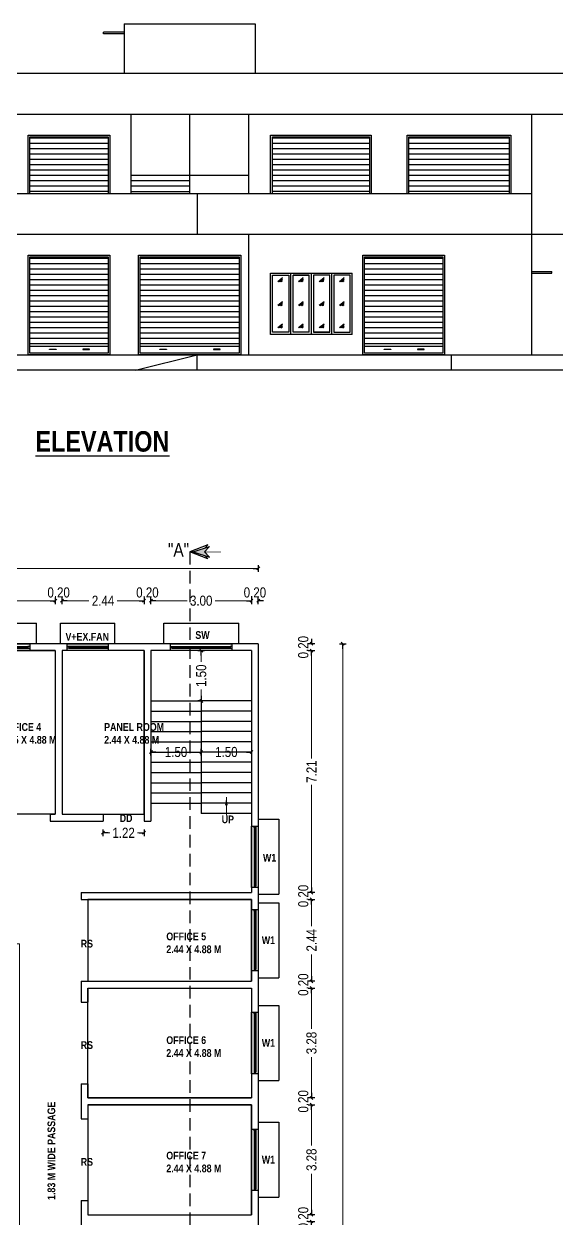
# Model space of a CAD drawing. Header units: metres. Extents: x 113306 to 118716, y -27251 to 0.
# Drawn here: x 118632.01 to 118647.88, y -26959.7 to -26924.11 of the extents above; entities that cross this region are included whole.
import ezdxf
from ezdxf.enums import TextEntityAlignment as Align

# ---------------------------------------------------------------- set-up
doc = ezdxf.new("R2010")
doc.units = ezdxf.units.M
doc.header["$MEASUREMENT"] = 0
doc.header["$PDMODE"] = 35
doc.linetypes.add('HIDDEN', pattern=[0.375, 0.25, -0.125])
doc.layers.add('BLK_1_FLR_0_BLT_UP_AREA', color=18, linetype='Continuous', lineweight=9)
for name, color, linetype in [('BLK_1_FLR_0_EXIT_WIDTH_DOOR', 2, 'Continuous'), ('BLK_1_FLR_0_REGULAR_ROOM_13', 117, 'Continuous'), ('BLK_1_FLR_0_REGULAR_ROOM_4', 117, 'Continuous'), ('BLK_1_FLR_0_REGULAR_ROOM_5', 117, 'Continuous'), ('BLK_1_FLR_0_REGULAR_ROOM_6', 117, 'Continuous'), ('BLK_1_FLR_0_REGULAR_ROOM_7', 117, 'Continuous'), ('Grid Line', 8, 'Continuous')]:
    doc.layers.add(name, color=color, linetype=linetype)
doc.styles.add('Arial', font='swissc.ttf')
doc.styles.get("Standard").update_dxf_attribs({"font": 'swisscb.ttf'})
doc.dimstyles.new('FLOOR DIM BUILDING DIM', dxfattribs={"dimtxt": 0.4, "dimasz": 0.025, "dimexe": 0.075, "dimexo": 0.3, "dimgap": 0.09, "dimtad": 0, "dimzin": 3, "dimdsep": 46, "dimtxsty": 'Arial', "dimblk": 'JM1', "dimcen": -0.09, "dimse1": 1, "dimse2": 1, "dimclrd": 5, "dimclre": 250, "dimclrt": 1, "dimazin": 0, "dimtfac": 0.65, "dimtix": 1, "dimtofl": 0, "dimtmove": 0, "dimatfit": 2, "dimfxl": 0, "dimfrac": 1, "dimtolj": 1, "dimlwd": 18, "dimlwe": -1, "dimarcsym": 0})

# ---------------------------------------------------------------- blocks, each defined once
blk = doc.blocks.new('JM1')
at = {"color": 2}
for p, q in [((0, 2), (0, -2)), ((-3, 0), (0, 0)), ((-0.88, -0.88), (0.88, 0.88))]:
    blk.add_line(p, q, dxfattribs=at)
blk = doc.blocks.new('TYUK')
at = {"color": 7, "ltscale": 1.5}
for p, q in [((118634.35, -26952.145), (118634.553, -26952.145)), ((118634.35, -26953.975), (118634.35, -26952.145)), ((118634.426, -26952.195), (118634.426, -26952.145)), ((118634.426, -26952.195), (118634.426, -26953.923)), ((118634.476, -26952.195), (118634.426, -26952.195)), ((118634.451, -26952.195), (118634.451, -26953.923)), ((118634.476, -26952.145), (118634.476, -26952.195)), ((118634.476, -26952.195), (118634.476, -26953.923)), ((118634.553, -26951.942), (118635.163, -26951.942)), ((118634.553, -26952.145), (118634.553, -26953.975)), ((118635.163, -26951.942), (118635.163, -26954.178)), ((118634.553, -26953.975), (118634.35, -26953.975)), ((118634.476, -26953.923), (118634.426, -26953.923)), ((118634.426, -26953.923), (118634.426, -26953.975)), ((118634.476, -26953.975), (118634.476, -26953.923)), ((118634.553, -26954.178), (118635.163, -26954.178))]:
    blk.add_line(p, q, dxfattribs=at)
blk = doc.blocks.new('*D48')
at = {"color": 5, "lineweight": 18, "ltscale": 1.5}
for p, q in [((118629.646, -26941.303), (118630.853, -26941.303)), ((118632.898, -26941.303), (118631.691, -26941.303))]:
    blk.add_line(p, q, dxfattribs=at)
at = {"layer": 'Defpoints', "color": 0, "ltscale": 1.5}
for p in [(118632.948, -26941.303), (118629.596, -26942.789), (118632.948, -26942.789)]:
    blk.add_point(p, dxfattribs=at)
at = {"color": 5, "lineweight": 18, "ltscale": 1.5, "xscale": 0.05, "yscale": 0.05, "zscale": 0.05, "rotation": 180}
blk.add_blockref('JM1', (118629.596, -26941.303), dxfattribs=at)
at = {"color": 5, "lineweight": 18, "ltscale": 1.5, "xscale": 0.05, "yscale": 0.05, "zscale": 0.05}
blk.add_blockref('JM1', (118632.948, -26941.303), dxfattribs=at)
at = {"color": 1, "ltscale": 1.5, "insert": (118631.272, -26941.303), "char_height": 0.3, "attachment_point": 5, "style": 'Arial'}
blk.add_mtext('\\A1;3.35', dxfattribs=at)
blk = doc.blocks.new('*D49')
at = {"color": 5, "lineweight": 18, "ltscale": 1.5}
for p, q in [((118632.898, -26941.303), (118632.848, -26941.303)), ((118633.202, -26941.303), (118633.252, -26941.303))]:
    blk.add_line(p, q, dxfattribs=at)
at = {"layer": 'Defpoints', "color": 0, "ltscale": 1.5}
for p in [(118633.152, -26941.303), (118632.948, -26942.789), (118633.152, -26942.789)]:
    blk.add_point(p, dxfattribs=at)
at = {"color": 5, "lineweight": 18, "ltscale": 1.5, "xscale": 0.05, "yscale": 0.05, "zscale": 0.05}
blk.add_blockref('JM1', (118632.948, -26941.303), dxfattribs=at)
at = {"color": 5, "lineweight": 18, "ltscale": 1.5, "xscale": 0.05, "yscale": 0.05, "zscale": 0.05, "rotation": 180}
blk.add_blockref('JM1', (118633.152, -26941.303), dxfattribs=at)
at = {"color": 1, "ltscale": 1.5, "insert": (118633.05, -26941.058), "char_height": 0.3, "attachment_point": 5, "style": 'Arial'}
blk.add_mtext('\\A1;0.20', dxfattribs=at)
blk = doc.blocks.new('*D50')
at = {"color": 5, "lineweight": 18, "ltscale": 1.5}
for p, q in [((118633.202, -26941.303), (118633.954, -26941.303)), ((118635.546, -26941.303), (118634.793, -26941.303))]:
    blk.add_line(p, q, dxfattribs=at)
at = {"layer": 'Defpoints', "color": 0, "ltscale": 1.5}
for p in [(118635.596, -26941.303), (118633.152, -26942.789), (118635.596, -26942.789)]:
    blk.add_point(p, dxfattribs=at)
at = {"color": 5, "lineweight": 18, "ltscale": 1.5, "xscale": 0.05, "yscale": 0.05, "zscale": 0.05, "rotation": 180}
blk.add_blockref('JM1', (118633.152, -26941.303), dxfattribs=at)
at = {"color": 5, "lineweight": 18, "ltscale": 1.5, "xscale": 0.05, "yscale": 0.05, "zscale": 0.05}
blk.add_blockref('JM1', (118635.596, -26941.303), dxfattribs=at)
at = {"color": 1, "ltscale": 1.5, "insert": (118634.374, -26941.303), "char_height": 0.3, "attachment_point": 5, "style": 'Arial'}
blk.add_mtext('\\A1;2.44', dxfattribs=at)
blk = doc.blocks.new('*D51')
at = {"color": 5, "lineweight": 18, "ltscale": 1.5}
for p, q in [((118635.546, -26941.303), (118635.496, -26941.303)), ((118635.849, -26941.303), (118635.899, -26941.303))]:
    blk.add_line(p, q, dxfattribs=at)
at = {"layer": 'Defpoints', "color": 0, "ltscale": 1.5}
for p in [(118635.799, -26941.303), (118635.596, -26942.789), (118635.799, -26942.789)]:
    blk.add_point(p, dxfattribs=at)
at = {"color": 5, "lineweight": 18, "ltscale": 1.5, "xscale": 0.05, "yscale": 0.05, "zscale": 0.05}
blk.add_blockref('JM1', (118635.596, -26941.303), dxfattribs=at)
at = {"color": 5, "lineweight": 18, "ltscale": 1.5, "xscale": 0.05, "yscale": 0.05, "zscale": 0.05, "rotation": 180}
blk.add_blockref('JM1', (118635.799, -26941.303), dxfattribs=at)
at = {"color": 1, "ltscale": 1.5, "insert": (118635.697, -26941.058), "char_height": 0.3, "attachment_point": 5, "style": 'Arial'}
blk.add_mtext('\\A1;0.20', dxfattribs=at)
blk = doc.blocks.new('*D52')
at = {"color": 5, "lineweight": 18, "ltscale": 1.5}
for p, q in [((118635.849, -26941.303), (118636.878, -26941.303)), ((118638.749, -26941.303), (118637.72, -26941.303))]:
    blk.add_line(p, q, dxfattribs=at)
at = {"layer": 'Defpoints', "color": 0, "ltscale": 1.5}
for p in [(118638.799, -26941.303), (118635.799, -26942.789), (118638.799, -26942.789)]:
    blk.add_point(p, dxfattribs=at)
at = {"color": 5, "lineweight": 18, "ltscale": 1.5, "xscale": 0.05, "yscale": 0.05, "zscale": 0.05, "rotation": 180}
blk.add_blockref('JM1', (118635.799, -26941.303), dxfattribs=at)
at = {"color": 5, "lineweight": 18, "ltscale": 1.5, "xscale": 0.05, "yscale": 0.05, "zscale": 0.05}
blk.add_blockref('JM1', (118638.799, -26941.303), dxfattribs=at)
at = {"color": 1, "ltscale": 1.5, "insert": (118637.299, -26941.303), "char_height": 0.3, "attachment_point": 5, "style": 'Arial'}
blk.add_mtext('\\A1;3.00', dxfattribs=at)
blk = doc.blocks.new('*D53')
at = {"color": 5, "lineweight": 18, "ltscale": 1.5}
for p, q in [((118638.749, -26941.303), (118638.699, -26941.303)), ((118639.052, -26941.303), (118639.102, -26941.303))]:
    blk.add_line(p, q, dxfattribs=at)
at = {"layer": 'Defpoints', "color": 0, "ltscale": 1.5}
for p in [(118639.002, -26941.303), (118639.002, -26942.586), (118638.799, -26942.789)]:
    blk.add_point(p, dxfattribs=at)
at = {"color": 5, "lineweight": 18, "ltscale": 1.5, "xscale": 0.05, "yscale": 0.05, "zscale": 0.05}
blk.add_blockref('JM1', (118638.799, -26941.303), dxfattribs=at)
at = {"color": 5, "lineweight": 18, "ltscale": 1.5, "xscale": 0.05, "yscale": 0.05, "zscale": 0.05, "rotation": 180}
blk.add_blockref('JM1', (118639.002, -26941.303), dxfattribs=at)
at = {"color": 1, "ltscale": 1.5, "insert": (118638.9, -26941.058), "char_height": 0.3, "attachment_point": 5, "style": 'Arial'}
blk.add_mtext('\\A1;0.20', dxfattribs=at)
blk = doc.blocks.new('*D54')
at = {"color": 5, "lineweight": 18, "ltscale": 1.5}
for p, q in [((118615.794, -26940.339), (118626.853, -26940.339)), ((118638.952, -26940.339), (118627.893, -26940.339))]:
    blk.add_line(p, q, dxfattribs=at)
at = {"layer": 'Defpoints', "color": 0, "ltscale": 1.5}
for p in [(118615.744, -26940.339), (118615.744, -26942.586), (118639.002, -26942.586)]:
    blk.add_point(p, dxfattribs=at)
at = {"color": 5, "lineweight": 18, "ltscale": 1.5, "xscale": 0.05, "yscale": 0.05, "zscale": 0.05, "rotation": 180}
blk.add_blockref('JM1', (118615.744, -26940.339), dxfattribs=at)
at = {"color": 5, "lineweight": 18, "ltscale": 1.5, "xscale": 0.05, "yscale": 0.05, "zscale": 0.05}
blk.add_blockref('JM1', (118639.002, -26940.339), dxfattribs=at)
at = {"color": 1, "ltscale": 1.5, "insert": (118627.373, -26940.339), "char_height": 0.3, "attachment_point": 5, "style": 'Arial'}
blk.add_mtext('\\A1;23.26', dxfattribs=at)
blk = doc.blocks.new('*D55')
at = {"color": 5, "lineweight": 18, "ltscale": 1.5}
for p, q in [((118640.587, -26942.536), (118640.587, -26942.486)), ((118640.587, -26942.839), (118640.587, -26942.889))]:
    blk.add_line(p, q, dxfattribs=at)
at = {"layer": 'Defpoints', "color": 0, "ltscale": 1.5}
for p in [(118639.002, -26942.586), (118638.799, -26942.789), (118640.587, -26942.789)]:
    blk.add_point(p, dxfattribs=at)
at = {"color": 5, "lineweight": 18, "ltscale": 1.5, "xscale": 0.05, "yscale": 0.05, "zscale": 0.05}
for p, rotation in [((118640.587, -26942.586), 270), ((118640.587, -26942.789), 90)]:
    blk.add_blockref('JM1', p, dxfattribs=dict(at, rotation=rotation))
at = {"color": 1, "ltscale": 1.5, "insert": (118640.343, -26942.687), "char_height": 0.3, "attachment_point": 5, "rotation": 90, "style": 'Arial'}
blk.add_mtext('\\A1;0.20', dxfattribs=at)
blk = doc.blocks.new('*D56')
at = {"color": 5, "lineweight": 18, "ltscale": 1.5}
for p, q in [((118640.587, -26942.839), (118640.587, -26946.003)), ((118640.587, -26949.952), (118640.587, -26946.788))]:
    blk.add_line(p, q, dxfattribs=at)
at = {"layer": 'Defpoints', "color": 0, "ltscale": 1.5}
for p in [(118638.799, -26942.789), (118638.799, -26950.002), (118640.587, -26950.002)]:
    blk.add_point(p, dxfattribs=at)
at = {"color": 5, "lineweight": 18, "ltscale": 1.5, "xscale": 0.05, "yscale": 0.05, "zscale": 0.05}
for p, rotation in [((118640.587, -26942.789), 90), ((118640.587, -26950.002), 270)]:
    blk.add_blockref('JM1', p, dxfattribs=dict(at, rotation=rotation))
at = {"color": 1, "ltscale": 1.5, "insert": (118640.587, -26946.395), "char_height": 0.3, "attachment_point": 5, "rotation": 90, "style": 'Arial'}
blk.add_mtext('\\A1;7.21', dxfattribs=at)
blk = doc.blocks.new('*D57')
at = {"color": 5, "lineweight": 18, "ltscale": 1.5}
for p, q in [((118640.587, -26949.952), (118640.587, -26949.902)), ((118640.587, -26950.255), (118640.587, -26950.305))]:
    blk.add_line(p, q, dxfattribs=at)
at = {"layer": 'Defpoints', "color": 0, "ltscale": 1.5}
for p in [(118638.799, -26950.002), (118638.799, -26950.205), (118640.587, -26950.205)]:
    blk.add_point(p, dxfattribs=at)
at = {"color": 5, "lineweight": 18, "ltscale": 1.5, "xscale": 0.05, "yscale": 0.05, "zscale": 0.05}
for p, rotation in [((118640.587, -26950.002), 270), ((118640.587, -26950.205), 90)]:
    blk.add_blockref('JM1', p, dxfattribs=dict(at, rotation=rotation))
at = {"color": 1, "ltscale": 1.5, "insert": (118640.343, -26950.103), "char_height": 0.3, "attachment_point": 5, "rotation": 90, "style": 'Arial'}
blk.add_mtext('\\A1;0.20', dxfattribs=at)
blk = doc.blocks.new('*D58')
at = {"color": 5, "lineweight": 18, "ltscale": 1.5}
for p, q in [((118640.587, -26950.255), (118640.587, -26951.005)), ((118640.587, -26952.593), (118640.587, -26951.844))]:
    blk.add_line(p, q, dxfattribs=at)
at = {"layer": 'Defpoints', "color": 0, "ltscale": 1.5}
for p in [(118638.799, -26950.205), (118638.799, -26952.643), (118640.587, -26952.643)]:
    blk.add_point(p, dxfattribs=at)
at = {"color": 5, "lineweight": 18, "ltscale": 1.5, "xscale": 0.05, "yscale": 0.05, "zscale": 0.05}
for p, rotation in [((118640.587, -26950.205), 90), ((118640.587, -26952.643), 270)]:
    blk.add_blockref('JM1', p, dxfattribs=dict(at, rotation=rotation))
at = {"color": 1, "ltscale": 1.5, "insert": (118640.587, -26951.424), "char_height": 0.3, "attachment_point": 5, "rotation": 90, "style": 'Arial'}
blk.add_mtext('\\A1;2.44', dxfattribs=at)
blk = doc.blocks.new('*D59')
at = {"color": 5, "lineweight": 18, "ltscale": 1.5}
for p, q in [((118640.587, -26952.593), (118640.587, -26952.543)), ((118640.587, -26952.897), (118640.587, -26952.947))]:
    blk.add_line(p, q, dxfattribs=at)
at = {"layer": 'Defpoints', "color": 0, "ltscale": 1.5}
for p in [(118638.799, -26952.643), (118638.799, -26952.847), (118640.587, -26952.847)]:
    blk.add_point(p, dxfattribs=at)
at = {"color": 5, "lineweight": 18, "ltscale": 1.5, "xscale": 0.05, "yscale": 0.05, "zscale": 0.05}
for p, rotation in [((118640.587, -26952.643), 270), ((118640.587, -26952.847), 90)]:
    blk.add_blockref('JM1', p, dxfattribs=dict(at, rotation=rotation))
at = {"color": 1, "ltscale": 1.5, "insert": (118640.343, -26952.745), "char_height": 0.3, "attachment_point": 5, "rotation": 90, "style": 'Arial'}
blk.add_mtext('\\A1;0.20', dxfattribs=at)
blk = doc.blocks.new('*D60')
at = {"color": 5, "lineweight": 18, "ltscale": 1.5}
for p, q in [((118640.587, -26952.897), (118640.587, -26954.064)), ((118640.587, -26956.073), (118640.587, -26954.906))]:
    blk.add_line(p, q, dxfattribs=at)
at = {"layer": 'Defpoints', "color": 0, "ltscale": 1.5}
for p in [(118638.799, -26952.847), (118638.799, -26956.123), (118640.587, -26956.123)]:
    blk.add_point(p, dxfattribs=at)
at = {"color": 5, "lineweight": 18, "ltscale": 1.5, "xscale": 0.05, "yscale": 0.05, "zscale": 0.05}
for p, rotation in [((118640.587, -26952.847), 90), ((118640.587, -26956.123), 270)]:
    blk.add_blockref('JM1', p, dxfattribs=dict(at, rotation=rotation))
at = {"color": 1, "ltscale": 1.5, "insert": (118640.587, -26954.485), "char_height": 0.3, "attachment_point": 5, "rotation": 90, "style": 'Arial'}
blk.add_mtext('\\A1;3.28', dxfattribs=at)
blk = doc.blocks.new('*D61')
at = {"color": 5, "lineweight": 18, "ltscale": 1.5}
for p, q in [((118640.587, -26956.073), (118640.587, -26956.023)), ((118640.587, -26956.376), (118640.587, -26956.426))]:
    blk.add_line(p, q, dxfattribs=at)
at = {"layer": 'Defpoints', "color": 0, "ltscale": 1.5}
for p in [(118638.799, -26956.123), (118638.799, -26956.326), (118640.587, -26956.326)]:
    blk.add_point(p, dxfattribs=at)
at = {"color": 5, "lineweight": 18, "ltscale": 1.5, "xscale": 0.05, "yscale": 0.05, "zscale": 0.05}
for p, rotation in [((118640.587, -26956.123), 270), ((118640.587, -26956.326), 90)]:
    blk.add_blockref('JM1', p, dxfattribs=dict(at, rotation=rotation))
at = {"color": 1, "ltscale": 1.5, "insert": (118640.343, -26956.225), "char_height": 0.3, "attachment_point": 5, "rotation": 90, "style": 'Arial'}
blk.add_mtext('\\A1;0.20', dxfattribs=at)
blk = doc.blocks.new('*D62')
at = {"color": 5, "lineweight": 18, "ltscale": 1.5}
for p, q in [((118640.587, -26956.376), (118640.587, -26957.544)), ((118640.587, -26959.553), (118640.587, -26958.385))]:
    blk.add_line(p, q, dxfattribs=at)
at = {"layer": 'Defpoints', "color": 0, "ltscale": 1.5}
for p in [(118638.799, -26956.326), (118638.799, -26959.603), (118640.587, -26959.603)]:
    blk.add_point(p, dxfattribs=at)
at = {"color": 5, "lineweight": 18, "ltscale": 1.5, "xscale": 0.05, "yscale": 0.05, "zscale": 0.05}
for p, rotation in [((118640.587, -26956.326), 90), ((118640.587, -26959.603), 270)]:
    blk.add_blockref('JM1', p, dxfattribs=dict(at, rotation=rotation))
at = {"color": 1, "ltscale": 1.5, "insert": (118640.587, -26957.965), "char_height": 0.3, "attachment_point": 5, "rotation": 90, "style": 'Arial'}
blk.add_mtext('\\A1;3.28', dxfattribs=at)
blk = doc.blocks.new('*D63')
at = {"color": 5, "lineweight": 18, "ltscale": 1.5}
for p, q in [((118640.587, -26959.553), (118640.587, -26959.503)), ((118640.587, -26959.856), (118640.587, -26959.906))]:
    blk.add_line(p, q, dxfattribs=at)
at = {"layer": 'Defpoints', "color": 0, "ltscale": 1.5}
for p in [(118638.799, -26959.603), (118638.799, -26959.806), (118640.587, -26959.806)]:
    blk.add_point(p, dxfattribs=at)
at = {"color": 5, "lineweight": 18, "ltscale": 1.5, "xscale": 0.05, "yscale": 0.05, "zscale": 0.05}
for p, rotation in [((118640.587, -26959.603), 270), ((118640.587, -26959.806), 90)]:
    blk.add_blockref('JM1', p, dxfattribs=dict(at, rotation=rotation))
at = {"color": 1, "ltscale": 1.5, "insert": (118640.343, -26959.705), "char_height": 0.3, "attachment_point": 5, "rotation": 90, "style": 'Arial'}
blk.add_mtext('\\A1;0.20', dxfattribs=at)
blk = doc.blocks.new('*D76')
at = {"color": 5, "lineweight": 18, "ltscale": 1.5}
for p, q in [((118641.52, -26942.636), (118641.52, -26965.281)), ((118641.52, -26988.969), (118641.52, -26966.324))]:
    blk.add_line(p, q, dxfattribs=at)
at = {"layer": 'Defpoints', "color": 0, "ltscale": 1.5}
for p in [(118639.002, -26942.586), (118639.002, -26989.019), (118641.52, -26989.019)]:
    blk.add_point(p, dxfattribs=at)
at = {"color": 5, "lineweight": 18, "ltscale": 1.5, "xscale": 0.05, "yscale": 0.05, "zscale": 0.05}
for p, rotation in [((118641.52, -26942.586), 90), ((118641.52, -26989.019), 270)]:
    blk.add_blockref('JM1', p, dxfattribs=dict(at, rotation=rotation))
at = {"color": 1, "ltscale": 1.5, "insert": (118641.52, -26965.802), "char_height": 0.3, "attachment_point": 5, "rotation": 90, "style": 'Arial'}
blk.add_mtext('\\A1;46.43', dxfattribs=at)
blk = doc.blocks.new('*D84')
at = {"color": 5, "lineweight": 18, "ltscale": 1.5}
for p, q in [((118615.794, -26991.411), (118626.853, -26991.411)), ((118638.952, -26991.411), (118627.893, -26991.411))]:
    blk.add_line(p, q, dxfattribs=at)
at = {"layer": 'Defpoints', "color": 0, "ltscale": 1.5}
for p in [(118615.744, -26942.586), (118639.002, -26989.019), (118639.002, -26991.411)]:
    blk.add_point(p, dxfattribs=at)
at = {"color": 5, "lineweight": 18, "ltscale": 1.5, "xscale": 0.05, "yscale": 0.05, "zscale": 0.05, "rotation": 180}
blk.add_blockref('JM1', (118615.744, -26991.411), dxfattribs=at)
at = {"color": 5, "lineweight": 18, "ltscale": 1.5, "xscale": 0.05, "yscale": 0.05, "zscale": 0.05}
blk.add_blockref('JM1', (118639.002, -26991.411), dxfattribs=at)
at = {"color": 1, "ltscale": 1.5, "insert": (118627.373, -26991.411), "char_height": 0.3, "attachment_point": 5, "style": 'Arial'}
blk.add_mtext('\\A1;23.26', dxfattribs=at)
blk = doc.blocks.new('RTHJTYJ')
at = {"color": 7, "ltscale": 1.5}
for p, q in [((118702.003, -26946.711), (118702.003, -26946.101)), ((118702.003, -26946.101), (118703.629, -26946.101)), ((118703.629, -26946.711), (118703.629, -26946.101)), ((118702.206, -26946.914), (118702.206, -26946.711)), ((118702.206, -26946.711), (118703.426, -26946.711)), ((118702.206, -26946.787), (118702.256, -26946.787)), ((118702.256, -26946.838), (118702.206, -26946.838)), ((118702.256, -26946.787), (118703.426, -26946.787)), ((118702.256, -26946.787), (118702.256, -26946.838)), ((118702.256, -26946.813), (118703.426, -26946.813)), ((118702.256, -26946.838), (118703.426, -26946.838)), ((118703.426, -26946.711), (118703.426, -26946.914)), ((118703.426, -26946.787), (118703.426, -26946.787)), ((118703.426, -26946.787), (118703.426, -26946.838)), ((118703.426, -26946.838), (118703.426, -26946.838)), ((118703.426, -26946.914), (118702.206, -26946.914))]:
    blk.add_line(p, q, dxfattribs=at)
blk = doc.blocks.new('SECTION CUT POINTER')
h = blk.add_hatch(color=256)
h.dxf.hatch_style = 1
h.paths.add_polyline_path([(0, 0.55), (-0.261, -0.24), (0, 0), (0.261, -0.24)])
at = {"linetype": 'Continuous', "ltscale": 250}
for p, q in [((-0.334, -0.167), (0, 0.7)), ((0.334, -0.167), (0, 0.7)), ((0, 0.55), (-0.261, -0.24)), ((0, 0), (-0.261, -0.24)), ((0, 0.55), (0.261, -0.24)), ((0, 0), (0.261, -0.24)), ((-0.193, -0.037), (-0.334, -0.167)), ((-0.146, -0.134), (-0.13, -0.119)), ((0.193, -0.037), (0.334, -0.167))]:
    blk.add_line(p, q, dxfattribs=at)
blk.add_line((0, 0.55), (0, 0.7))
at = {"const_width": 0.03}
blk.add_lwpolyline([(0, 0), (0, -0.8)], dxfattribs=at)
blk = doc.blocks.new('TYKJTULK')
at = {"color": 3, "linetype": 'ByBlock'}
for p, q in [((118546.718, -26936.122), (118546.861, -26936.01)), ((118546.861, -26936.01), (118546.742, -26936.125)), ((118546.742, -26936.125), (118546.853, -26936.042)), ((118546.853, -26936.042), (118546.774, -26936.122)), ((118546.774, -26936.122), (118546.847, -26936.07)), ((118546.847, -26936.07), (118546.803, -26936.124)), ((118546.803, -26936.124), (118546.846, -26936.094)), ((118546.846, -26936.094), (118546.821, -26936.125)), ((118546.821, -26936.125), (118546.848, -26936.109)), ((118546.848, -26936.109), (118546.833, -26936.126)), ((118546.833, -26936.126), (118546.84, -26936.117)), ((118547.338, -26936.122), (118547.481, -26936.01)), ((118547.481, -26936.01), (118547.362, -26936.125)), ((118547.362, -26936.125), (118547.473, -26936.042)), ((118547.473, -26936.042), (118547.394, -26936.122)), ((118547.394, -26936.122), (118547.467, -26936.07)), ((118547.467, -26936.07), (118547.423, -26936.124)), ((118547.423, -26936.124), (118547.466, -26936.094)), ((118547.466, -26936.094), (118547.441, -26936.125)), ((118547.441, -26936.125), (118547.468, -26936.109)), ((118547.468, -26936.109), (118547.453, -26936.126)), ((118547.453, -26936.126), (118547.46, -26936.117)), ((118547.957, -26936.122), (118548.1, -26936.01)), ((118548.1, -26936.01), (118547.98, -26936.125)), ((118547.98, -26936.125), (118548.091, -26936.042)), ((118548.091, -26936.042), (118548.013, -26936.122)), ((118548.013, -26936.122), (118548.086, -26936.07)), ((118548.086, -26936.07), (118548.041, -26936.124)), ((118548.041, -26936.124), (118548.084, -26936.094)), ((118548.084, -26936.094), (118548.06, -26936.125)), ((118548.06, -26936.125), (118548.086, -26936.109)), ((118548.086, -26936.109), (118548.072, -26936.126)), ((118548.072, -26936.126), (118548.079, -26936.117)), ((118548.558, -26936.122), (118548.701, -26936.01)), ((118548.701, -26936.01), (118548.581, -26936.125)), ((118548.581, -26936.125), (118548.692, -26936.042)), ((118548.692, -26936.042), (118548.614, -26936.122)), ((118548.614, -26936.122), (118548.687, -26936.07)), ((118548.687, -26936.07), (118548.642, -26936.124)), ((118548.642, -26936.124), (118548.685, -26936.094)), ((118548.685, -26936.094), (118548.661, -26936.125)), ((118548.661, -26936.125), (118548.687, -26936.109)), ((118548.687, -26936.109), (118548.673, -26936.126)), ((118548.673, -26936.126), (118548.68, -26936.117)), ((118546.718, -26936.835), (118546.861, -26936.723)), ((118546.861, -26936.723), (118546.742, -26936.838)), ((118546.742, -26936.838), (118546.853, -26936.755)), ((118546.853, -26936.755), (118546.774, -26936.835)), ((118546.774, -26936.835), (118546.847, -26936.783)), ((118546.847, -26936.783), (118546.803, -26936.837)), ((118546.803, -26936.837), (118546.846, -26936.807)), ((118546.846, -26936.807), (118546.821, -26936.838)), ((118546.821, -26936.838), (118546.848, -26936.822)), ((118546.848, -26936.822), (118546.833, -26936.839)), ((118546.833, -26936.839), (118546.84, -26936.83)), ((118547.338, -26936.835), (118547.481, -26936.723)), ((118547.481, -26936.723), (118547.362, -26936.838)), ((118547.362, -26936.838), (118547.473, -26936.755)), ((118547.473, -26936.755), (118547.394, -26936.835)), ((118547.394, -26936.835), (118547.467, -26936.783)), ((118547.467, -26936.783), (118547.423, -26936.837)), ((118547.423, -26936.837), (118547.466, -26936.807)), ((118547.466, -26936.807), (118547.441, -26936.838)), ((118547.441, -26936.838), (118547.468, -26936.822)), ((118547.468, -26936.822), (118547.453, -26936.839)), ((118547.453, -26936.839), (118547.46, -26936.83)), ((118547.957, -26936.835), (118548.1, -26936.723)), ((118548.1, -26936.723), (118547.98, -26936.838)), ((118547.98, -26936.838), (118548.091, -26936.755)), ((118548.091, -26936.755), (118548.013, -26936.835)), ((118548.013, -26936.835), (118548.086, -26936.783)), ((118548.086, -26936.783), (118548.041, -26936.837)), ((118548.041, -26936.837), (118548.084, -26936.807)), ((118548.084, -26936.807), (118548.06, -26936.838)), ((118548.06, -26936.838), (118548.086, -26936.822)), ((118548.086, -26936.822), (118548.072, -26936.839)), ((118548.072, -26936.839), (118548.079, -26936.83)), ((118548.558, -26936.835), (118548.701, -26936.723)), ((118548.701, -26936.723), (118548.581, -26936.838)), ((118548.581, -26936.838), (118548.692, -26936.755)), ((118548.692, -26936.755), (118548.614, -26936.835)), ((118548.614, -26936.835), (118548.687, -26936.783)), ((118548.687, -26936.783), (118548.642, -26936.837)), ((118548.642, -26936.837), (118548.685, -26936.807)), ((118548.685, -26936.807), (118548.661, -26936.838)), ((118548.661, -26936.838), (118548.687, -26936.822)), ((118548.687, -26936.822), (118548.673, -26936.839)), ((118548.673, -26936.839), (118548.68, -26936.83)), ((118546.718, -26937.498), (118546.861, -26937.386)), ((118546.861, -26937.386), (118546.742, -26937.5)), ((118546.742, -26937.5), (118546.853, -26937.417)), ((118546.853, -26937.417), (118546.774, -26937.498)), ((118546.774, -26937.498), (118546.847, -26937.445)), ((118546.847, -26937.445), (118546.803, -26937.499)), ((118546.803, -26937.499), (118546.846, -26937.469)), ((118546.846, -26937.469), (118546.821, -26937.501)), ((118546.821, -26937.501), (118546.848, -26937.484)), ((118546.848, -26937.484), (118546.833, -26937.501)), ((118546.833, -26937.501), (118546.84, -26937.493)), ((118547.338, -26937.498), (118547.481, -26937.386)), ((118547.481, -26937.386), (118547.362, -26937.5)), ((118547.362, -26937.5), (118547.473, -26937.417)), ((118547.473, -26937.417), (118547.394, -26937.498)), ((118547.394, -26937.498), (118547.467, -26937.445)), ((118547.467, -26937.445), (118547.423, -26937.499)), ((118547.423, -26937.499), (118547.466, -26937.469)), ((118547.466, -26937.469), (118547.441, -26937.501)), ((118547.441, -26937.501), (118547.468, -26937.484)), ((118547.468, -26937.484), (118547.453, -26937.501)), ((118547.453, -26937.501), (118547.46, -26937.493)), ((118547.957, -26937.498), (118548.1, -26937.386)), ((118548.1, -26937.386), (118547.98, -26937.5)), ((118547.98, -26937.5), (118548.091, -26937.417)), ((118548.091, -26937.417), (118548.013, -26937.498)), ((118548.013, -26937.498), (118548.086, -26937.445)), ((118548.086, -26937.445), (118548.041, -26937.499)), ((118548.041, -26937.499), (118548.084, -26937.469)), ((118548.084, -26937.469), (118548.06, -26937.501)), ((118548.06, -26937.501), (118548.086, -26937.484)), ((118548.086, -26937.484), (118548.072, -26937.501)), ((118548.072, -26937.501), (118548.079, -26937.493)), ((118548.558, -26937.498), (118548.701, -26937.386)), ((118548.701, -26937.386), (118548.581, -26937.5)), ((118548.581, -26937.5), (118548.692, -26937.417)), ((118548.692, -26937.417), (118548.614, -26937.498)), ((118548.614, -26937.498), (118548.687, -26937.445)), ((118548.687, -26937.445), (118548.642, -26937.499)), ((118548.642, -26937.499), (118548.685, -26937.469)), ((118548.685, -26937.469), (118548.661, -26937.501)), ((118548.661, -26937.501), (118548.687, -26937.484)), ((118548.687, -26937.484), (118548.673, -26937.501)), ((118548.673, -26937.501), (118548.68, -26937.493))]:
    blk.add_line(p, q, dxfattribs=at)
at = {"color": 1}
for p, q in [((118547.111, -26937.702), (118547.111, -26935.872)), ((118547.721, -26937.702), (118547.721, -26935.872)), ((118548.268, -26937.639), (118548.268, -26935.936)), ((118548.331, -26937.702), (118548.331, -26935.872)), ((118548.939, -26937.702), (118548.939, -26935.872)), ((118548.939, -26937.702), (118546.501, -26937.702)), ((118547.658, -26937.639), (118547.175, -26937.639)), ((118548.268, -26937.639), (118547.785, -26937.639))]:
    blk.add_line(p, q, dxfattribs=at)
for points in [[(118546.501, -26937.702), (118546.501, -26935.872), (118548.939, -26935.872)], [(118546.565, -26937.639), (118546.565, -26935.936), (118547.048, -26935.936), (118547.048, -26937.639), (118546.565, -26937.639)], [(118547.175, -26937.639), (118547.175, -26935.936), (118547.658, -26935.936)], [(118547.658, -26937.639), (118547.658, -26935.936), (118547.175, -26935.936)], [(118548.268, -26937.639), (118548.268, -26935.936), (118547.785, -26935.936), (118547.785, -26937.639), (118548.268, -26937.639)], [(118548.876, -26937.639), (118548.876, -26935.936), (118548.395, -26935.936), (118548.395, -26937.639), (118548.876, -26937.639)]]:
    blk.add_lwpolyline(points, dxfattribs=at)
blk = doc.blocks.new('*D224')
at = {"color": 5, "lineweight": 18, "ltscale": 1.5}
for p, q in [((118635.849, -26945.813), (118636.135, -26945.813)), ((118637.249, -26945.813), (118636.963, -26945.813))]:
    blk.add_line(p, q, dxfattribs=at)
at = {"layer": 'Defpoints', "color": 0, "ltscale": 1.5}
for p in [(118635.799, -26945.813), (118637.299, -26945.813), (118637.299, -26945.813)]:
    blk.add_point(p, dxfattribs=at)
at = {"color": 5, "lineweight": 18, "ltscale": 1.5, "xscale": 0.05, "yscale": 0.05, "zscale": 0.05, "rotation": 180}
blk.add_blockref('JM1', (118635.799, -26945.813), dxfattribs=at)
at = {"color": 5, "lineweight": 18, "ltscale": 1.5, "xscale": 0.05, "yscale": 0.05, "zscale": 0.05}
blk.add_blockref('JM1', (118637.299, -26945.813), dxfattribs=at)
at = {"color": 1, "ltscale": 1.5, "insert": (118636.549, -26945.813), "char_height": 0.3, "attachment_point": 5, "style": 'Arial'}
blk.add_mtext('\\A1;1.50', dxfattribs=at)
blk = doc.blocks.new('*D225')
at = {"color": 5, "lineweight": 18, "ltscale": 1.5}
for p, q in [((118637.349, -26945.813), (118637.635, -26945.813)), ((118638.749, -26945.813), (118638.463, -26945.813))]:
    blk.add_line(p, q, dxfattribs=at)
at = {"layer": 'Defpoints', "color": 0, "ltscale": 1.5}
for p in [(118637.299, -26945.813), (118638.799, -26945.813), (118638.799, -26945.813)]:
    blk.add_point(p, dxfattribs=at)
at = {"color": 5, "lineweight": 18, "ltscale": 1.5, "xscale": 0.05, "yscale": 0.05, "zscale": 0.05, "rotation": 180}
blk.add_blockref('JM1', (118637.299, -26945.813), dxfattribs=at)
at = {"color": 5, "lineweight": 18, "ltscale": 1.5, "xscale": 0.05, "yscale": 0.05, "zscale": 0.05}
blk.add_blockref('JM1', (118638.799, -26945.813), dxfattribs=at)
at = {"color": 1, "ltscale": 1.5, "insert": (118638.049, -26945.813), "char_height": 0.3, "attachment_point": 5, "style": 'Arial'}
blk.add_mtext('\\A1;1.50', dxfattribs=at)
blk = doc.blocks.new('*D226')
at = {"color": 5, "lineweight": 18, "ltscale": 1.5}
for p, q in [((118637.3, -26942.839), (118637.3, -26943.125)), ((118637.3, -26944.239), (118637.3, -26943.953))]:
    blk.add_line(p, q, dxfattribs=at)
at = {"layer": 'Defpoints', "color": 0, "ltscale": 1.5}
for p in [(118637.299, -26942.789), (118637.3, -26942.789), (118637.299, -26944.289)]:
    blk.add_point(p, dxfattribs=at)
at = {"color": 5, "lineweight": 18, "ltscale": 1.5, "xscale": 0.05, "yscale": 0.05, "zscale": 0.05}
for p, rotation in [((118637.3, -26942.789), 90), ((118637.3, -26944.289), 270)]:
    blk.add_blockref('JM1', p, dxfattribs=dict(at, rotation=rotation))
at = {"color": 1, "ltscale": 1.5, "insert": (118637.3, -26943.539), "char_height": 0.3, "attachment_point": 5, "rotation": 90, "style": 'Arial'}
blk.add_mtext('\\A1;1.50', dxfattribs=at)
blk = doc.blocks.new('*D240')
at = {"layer": 'BLK_1_FLR_0_EXIT_WIDTH_DOOR', "color": 5, "lineweight": 18, "ltscale": 1.5}
for p, q in [((118634.426, -26948.22), (118634.573, -26948.22)), ((118635.546, -26948.22), (118635.399, -26948.22))]:
    blk.add_line(p, q, dxfattribs=at)
at = {"layer": 'Defpoints', "color": 0, "ltscale": 1.5}
for p in [(118634.376, -26947.869), (118635.596, -26947.869), (118635.596, -26948.22)]:
    blk.add_point(p, dxfattribs=at)
at = {"layer": 'BLK_1_FLR_0_EXIT_WIDTH_DOOR', "color": 5, "lineweight": 18, "ltscale": 1.5, "xscale": 0.05, "yscale": 0.05, "zscale": 0.05, "rotation": 180}
blk.add_blockref('JM1', (118634.376, -26948.22), dxfattribs=at)
at = {"layer": 'BLK_1_FLR_0_EXIT_WIDTH_DOOR', "color": 5, "lineweight": 18, "ltscale": 1.5, "xscale": 0.05, "yscale": 0.05, "zscale": 0.05}
blk.add_blockref('JM1', (118635.596, -26948.22), dxfattribs=at)
at = {"layer": 'BLK_1_FLR_0_EXIT_WIDTH_DOOR', "color": 1, "ltscale": 1.5, "insert": (118634.986, -26948.22), "char_height": 0.3, "attachment_point": 5, "style": 'Arial'}
blk.add_mtext('\\A1;1.22', dxfattribs=at)

msp = doc.modelspace()

# ---------------------------------------------------------------- hatches: boundary and pattern name
at = {"linetype": 'ByBlock'}
h = msp.add_hatch(dxfattribs=at)
h.set_pattern_fill('ANSI31', color=8, scale=1.27, angle=135, style=0)
h.set_pattern_definition([(180, (78.41841, 7.91927), (0, -0.15875), [])])
h.paths.add_polyline_path([(118632.192, -26929.171), (118634.529, -26929.171), (118634.529, -26927.473), (118632.192, -26927.473)])
h = msp.add_hatch(dxfattribs=at)
h.set_pattern_fill('ANSI31', color=8, scale=1.27, angle=135, style=0)
h.set_pattern_definition([(180, (85.64591, 7.91927), (0, -0.15875), [])])
h.paths.add_polyline_path([(118639.42, -26929.171), (118642.313, -26929.171), (118642.313, -26927.473), (118639.42, -26927.473)])
h = msp.add_hatch(dxfattribs=at)
h.set_pattern_fill('ANSI31', color=8, scale=1.27, angle=135, style=0)
h.set_pattern_definition([(180, (89.71064, 7.91927), (0, -0.15875), [])])
h.paths.add_polyline_path([(118643.484, -26929.171), (118646.481, -26929.171), (118646.481, -26927.473), (118643.484, -26927.473)])
h = msp.add_hatch(dxfattribs=at)
h.set_pattern_fill('ANSI31', color=8, scale=1.27, angle=135, style=0)
h.set_pattern_definition([(180, (78.41841, 4.33744), (0, -0.15875), [])])
h.paths.add_polyline_path([(118632.192, -26931.055), (118632.192, -26933.714), (118634.529, -26933.714), (118634.529, -26931.055)])
h = msp.add_hatch(dxfattribs=at)
h.set_pattern_fill('ANSI31', color=8, scale=1.27, angle=135, style=0)
h.set_pattern_definition([(180, (81.7076, 4.33744), (0, -0.15875), [])])
h.paths.add_polyline_path([(118635.481, -26931.055), (118635.481, -26933.714), (118638.428, -26933.714), (118638.428, -26931.055)])
h = msp.add_hatch(dxfattribs=at)
h.set_pattern_fill('ANSI31', color=8, scale=1.27, angle=135, style=0)
h.set_pattern_definition([(180, (88.39468, 4.33744), (0, -0.15875), [])])
h.paths.add_polyline_path([(118642.168, -26931.055), (118642.168, -26933.714), (118644.505, -26933.714), (118644.505, -26931.055)])

# ---------------------------------------------------------------- linework, layer by layer
at = {"ltscale": 1.5}
for p, q in [((118634.389, -26924.409), (118634.389, -26924.359)), ((118634.999, -26924.359), (118634.389, -26924.359)), ((118634.999, -26924.409), (118634.389, -26924.409)), ((118634.999, -26924.109), (118634.999, -26925.589)), ((118634.999, -26924.109), (118638.91, -26924.109)), ((118638.91, -26924.109), (118638.91, -26925.589)), ((118657.455, -26925.589), (118611.022, -26925.589)), ((118657.455, -26926.809), (118611.022, -26926.809)), ((118635.202, -26926.809), (118635.202, -26929.171)), ((118636.955, -26926.809), (118636.955, -26929.171)), ((118638.707, -26926.809), (118638.707, -26929.171)), ((118647.143, -26926.809), (118647.143, -26930.391)), ((118632.141, -26927.423), (118634.58, -26927.423)), ((118632.141, -26929.171), (118632.141, -26927.423)), ((118632.192, -26927.473), (118634.529, -26927.473)), ((118632.192, -26929.171), (118632.192, -26927.473)), ((118634.529, -26927.473), (118634.529, -26929.171)), ((118634.58, -26927.423), (118634.58, -26929.171)), ((118639.369, -26927.423), (118642.364, -26927.423)), ((118639.369, -26929.171), (118639.369, -26927.423)), ((118639.42, -26927.473), (118642.313, -26927.473)), ((118639.42, -26929.171), (118639.42, -26927.473)), ((118642.313, -26927.473), (118642.313, -26929.171)), ((118642.364, -26927.423), (118642.364, -26929.171)), ((118643.434, -26927.423), (118646.531, -26927.423)), ((118643.434, -26929.171), (118643.434, -26927.423)), ((118643.484, -26927.473), (118646.481, -26927.473)), ((118643.484, -26929.171), (118643.484, -26927.473)), ((118646.481, -26927.473), (118646.481, -26929.171)), ((118646.531, -26927.423), (118646.531, -26929.171)), ((118638.707, -26928.631), (118635.202, -26928.631)), ((118636.955, -26928.791), (118635.202, -26928.791)), ((118636.955, -26928.951), (118635.202, -26928.951)), ((118647.143, -26929.171), (118611.022, -26929.171)), ((118636.955, -26929.111), (118635.202, -26929.111)), ((118637.175, -26929.171), (118637.175, -26930.391)), ((118657.455, -26930.391), (118611.022, -26930.391)), ((118638.707, -26930.391), (118638.707, -26933.973)), ((118647.143, -26930.391), (118647.143, -26933.973)), ((118647.143, -26930.391), (118647.143, -26933.973)), ((118632.141, -26931.005), (118634.58, -26931.005)), ((118632.141, -26933.973), (118632.141, -26931.005)), ((118632.192, -26931.055), (118634.529, -26931.055)), ((118632.192, -26933.922), (118632.192, -26931.055)), ((118634.529, -26931.055), (118634.529, -26933.922)), ((118634.58, -26931.005), (118634.58, -26933.973)), ((118635.431, -26931.005), (118638.479, -26931.005)), ((118635.431, -26933.973), (118635.431, -26931.005)), ((118635.481, -26931.055), (118638.428, -26931.055)), ((118635.481, -26933.922), (118635.481, -26931.055)), ((118638.428, -26931.055), (118638.428, -26933.922)), ((118638.479, -26931.005), (118638.479, -26933.973)), ((118642.118, -26931.005), (118644.556, -26931.005)), ((118642.118, -26933.973), (118642.118, -26931.005)), ((118642.168, -26931.055), (118644.505, -26931.055)), ((118642.168, -26933.922), (118642.168, -26931.055)), ((118644.505, -26931.055), (118644.505, -26933.922)), ((118644.556, -26931.005), (118644.556, -26933.973)), ((118647.143, -26931.485), (118647.753, -26931.485)), ((118647.143, -26931.535), (118647.753, -26931.535)), ((118647.753, -26931.535), (118647.753, -26931.485)), ((118632.192, -26933.714), (118634.529, -26933.714)), ((118635.481, -26933.714), (118638.428, -26933.714)), ((118642.168, -26933.714), (118644.505, -26933.714)), ((118611.022, -26933.973), (118657.455, -26933.973)), ((118634.58, -26933.973), (118632.141, -26933.973)), ((118634.529, -26933.922), (118632.192, -26933.922)), ((118632.778, -26933.802), (118632.975, -26933.802)), ((118632.778, -26933.819), (118632.778, -26933.802)), ((118632.975, -26933.819), (118632.778, -26933.819)), ((118632.975, -26933.802), (118632.975, -26933.819)), ((118633.967, -26933.802), (118633.771, -26933.802)), ((118633.771, -26933.802), (118633.771, -26933.819)), ((118633.771, -26933.819), (118633.967, -26933.819)), ((118633.967, -26933.819), (118633.967, -26933.802)), ((118635.343, -26934.433), (118637.175, -26933.973)), ((118638.479, -26933.973), (118635.431, -26933.973)), ((118638.428, -26933.922), (118635.481, -26933.922)), ((118636.067, -26933.802), (118636.264, -26933.802)), ((118636.067, -26933.819), (118636.067, -26933.802)), ((118636.264, -26933.819), (118636.067, -26933.819)), ((118636.264, -26933.802), (118636.264, -26933.819)), ((118637.175, -26934.433), (118637.175, -26933.973)), ((118637.866, -26933.802), (118637.67, -26933.802)), ((118637.67, -26933.802), (118637.67, -26933.819)), ((118637.67, -26933.819), (118637.866, -26933.819)), ((118637.866, -26933.819), (118637.866, -26933.802)), ((118644.556, -26933.973), (118642.118, -26933.973)), ((118644.505, -26933.922), (118642.168, -26933.922)), ((118642.754, -26933.802), (118642.951, -26933.802)), ((118642.754, -26933.819), (118642.754, -26933.802)), ((118642.951, -26933.819), (118642.754, -26933.819)), ((118642.951, -26933.802), (118642.951, -26933.819)), ((118643.944, -26933.802), (118643.747, -26933.802)), ((118643.747, -26933.802), (118643.747, -26933.819)), ((118643.747, -26933.819), (118643.944, -26933.819)), ((118643.944, -26933.819), (118643.944, -26933.802)), ((118644.746, -26933.973), (118644.746, -26934.433)), ((118658.808, -26934.433), (118610.141, -26934.433)), ((118639.002, -26942.586), (118616.354, -26942.586)), ((118639.002, -26942.586), (118639.002, -26989.019)), ((118632.948, -26942.789), (118629.596, -26942.789)), ((118632.948, -26942.789), (118632.948, -26947.666)), ((118633.152, -26942.789), (118633.152, -26947.666)), ((118635.596, -26942.789), (118633.152, -26942.789)), ((118635.596, -26942.789), (118635.596, -26947.869)), ((118638.799, -26942.789), (118635.799, -26942.789)), ((118635.799, -26942.789), (118635.799, -26947.869)), ((118638.799, -26942.789), (118638.799, -26950.002)), ((118635.799, -26944.289), (118637.299, -26944.289)), ((118638.799, -26944.289), (118637.299, -26944.289)), ((118637.299, -26944.289), (118637.299, -26947.642)), ((118635.799, -26944.594), (118637.299, -26944.594)), ((118638.799, -26944.594), (118637.299, -26944.594)), ((118635.799, -26944.899), (118637.299, -26944.899)), ((118638.799, -26944.899), (118637.299, -26944.899)), ((118635.799, -26945.203), (118637.299, -26945.203)), ((118638.799, -26945.203), (118637.299, -26945.203)), ((118635.799, -26945.508), (118637.299, -26945.508)), ((118635.799, -26945.813), (118637.299, -26945.813)), ((118638.799, -26945.508), (118637.299, -26945.508)), ((118638.799, -26945.813), (118637.299, -26945.813)), ((118635.799, -26946.118), (118637.299, -26946.118)), ((118638.799, -26946.118), (118637.299, -26946.118)), ((118635.799, -26946.423), (118637.299, -26946.423)), ((118638.799, -26946.423), (118637.299, -26946.423)), ((118635.799, -26946.727), (118637.299, -26946.727)), ((118638.799, -26946.727), (118637.299, -26946.727)), ((118635.799, -26947.032), (118637.299, -26947.032)), ((118638.799, -26947.032), (118637.299, -26947.032)), ((118635.799, -26947.337), (118637.299, -26947.337)), ((118638.799, -26947.337), (118637.299, -26947.337)), ((118632.798, -26947.666), (118632.798, -26947.869)), ((118632.798, -26947.666), (118632.948, -26947.666)), ((118632.798, -26947.869), (118634.376, -26947.869)), ((118633.152, -26947.666), (118634.376, -26947.666)), ((118634.376, -26947.666), (118634.376, -26947.869)), ((118635.596, -26947.869), (118635.799, -26947.869)), ((118635.799, -26947.666), (118635.799, -26947.869)), ((118638.799, -26947.642), (118637.299, -26947.642)), ((118633.719, -26950.002), (118638.799, -26950.002)), ((118633.719, -26950.002), (118633.719, -26950.205)), ((118633.719, -26950.205), (118638.799, -26950.205)), ((118638.799, -26950.205), (118638.799, -26952.643)), ((118633.719, -26952.643), (118638.799, -26952.643)), ((118633.719, -26952.643), (118633.719, -26953.266)), ((118633.922, -26952.847), (118638.799, -26952.847)), ((118633.922, -26952.847), (118633.922, -26953.266)), ((118638.799, -26952.847), (118638.799, -26956.123)), ((118633.719, -26953.266), (118633.922, -26953.266)), ((118633.719, -26955.704), (118633.922, -26955.704)), ((118633.719, -26955.704), (118633.719, -26956.745)), ((118633.922, -26955.704), (118633.922, -26956.123)), ((118633.922, -26956.123), (118638.799, -26956.123)), ((118633.922, -26956.326), (118638.799, -26956.326)), ((118633.922, -26956.326), (118633.922, -26956.745)), ((118638.799, -26956.326), (118638.799, -26959.603)), ((118633.719, -26956.745), (118633.922, -26956.745)), ((118633.719, -26959.184), (118633.922, -26959.184)), ((118633.719, -26959.184), (118633.719, -26960.225)), ((118633.922, -26959.184), (118633.922, -26959.603)), ((118633.922, -26959.603), (118638.799, -26959.603))]:
    msp.add_line(p, q, dxfattribs=at)
at = {"layer": 'BLK_1_FLR_0_BLT_UP_AREA', "color": 18, "ltscale": 1.5}
msp.add_lwpolyline([(118615.744, -26942.586), (118639.002, -26942.586), (118639.002, -26989.019), (118628.847, -26989.019), (118628.847, -26978.707), (118626.792, -26978.707), (118628.847, -26986.225), (118628.847, -26988.022), (118627.347, -26988.022), (118627.347, -26986.502), (118625.272, -26978.911), (118625.272, -26978.707), (118625.273, -26968.738), (118628.546, -26968.738), (118631.888, -26963.258), (118631.888, -26951.526), (118630.311, -26951.526), (118630.311, -26949.697), (118616.831, -26949.697), (118615.744, -26945.433)], close=True, dxfattribs=at)
at = {"layer": 'BLK_1_FLR_0_REGULAR_ROOM_13', "color": 2, "ltscale": 1.5}
msp.add_lwpolyline([(118633.152, -26947.666), (118635.596, -26947.666), (118635.596, -26942.789), (118633.152, -26942.789)], close=True, dxfattribs=at)
at = {"layer": 'BLK_1_FLR_0_REGULAR_ROOM_4', "color": 2, "ltscale": 1.5}
msp.add_lwpolyline([(118629.596, -26947.666), (118629.596, -26942.789), (118632.948, -26942.789), (118632.948, -26947.666)], close=True, dxfattribs=at)
at = {"layer": 'BLK_1_FLR_0_REGULAR_ROOM_5', "color": 2, "ltscale": 1.5}
msp.add_lwpolyline([(118638.799, -26950.205), (118633.922, -26950.205), (118633.922, -26952.643), (118638.799, -26952.643)], close=True, dxfattribs=at)
at = {"layer": 'BLK_1_FLR_0_REGULAR_ROOM_6', "color": 2, "ltscale": 1.5}
msp.add_lwpolyline([(118633.922, -26952.847), (118638.799, -26952.847), (118638.799, -26956.123), (118633.922, -26956.123)], close=True, dxfattribs=at)
at = {"layer": 'BLK_1_FLR_0_REGULAR_ROOM_7', "color": 2, "ltscale": 1.5}
msp.add_lwpolyline([(118638.799, -26956.326), (118633.922, -26956.326), (118633.922, -26959.603), (118638.799, -26959.603)], close=True, dxfattribs=at)
at = {"layer": 'Grid Line', "linetype": 'HIDDEN', "ltscale": 1.5}
msp.add_line((118636.964, -26939.847), (118636.964, -26992.001), dxfattribs=at)

# ---------------------------------------------------------------- block references
at = {"color": 3}
msp.add_blockref('TYKJTULK', (92.862, 4.337), dxfattribs=at)
at = {"xscale": 0.6180100651721203, "yscale": 0.6180100651721203, "zscale": 0.6180100651721203, "rotation": 90}
msp.add_blockref('SECTION CUT POINTER', (118637.396, -26939.847), dxfattribs=at)
at = {"rotation": 90}
for p in [(91678.212, -145577.139), (91684.239, -145577.139)]:
    msp.add_blockref('TYUK', p, dxfattribs=at)
for name, p in [('RTHJTYJ', (-68.902, 4.125)), ('TYUK', (4.449, 4.125)), ('TYUK', (4.449, 1.636)), ('TYUK', (4.449, -1.425)), ('TYUK', (4.449, -4.904))]:
    msp.add_blockref(name, p)

# ---------------------------------------------------------------- texts
at = {"style": 'Arial'}
msp.add_text('"A"', height=0.4, dxfattribs=at).set_placement((118636.624, -26939.785), align=Align.MIDDLE_CENTER)
at = {"color": 7, "insert": (118632.356, -26936.248), "char_height": 0.60963, "attachment_point": 1}
msp.add_mtext('{\\LELEVATION}', dxfattribs=at)
at = {"color": 7, "ltscale": 1.5, "char_height": 0.23, "attachment_point": 1}
for s, insert in [('SW', (118637.125, -26942.21)), ('V+EX.FAN', (118633.255, -26942.261)), ('OFFICE 4\\P3.35 X 4.88 M', (118631.345, -26944.951)), ('PANEL ROOM\\P2.44 X 4.88 M', (118634.407, -26944.951)), ('DD', (118634.871, -26947.669)), ('UP', (118637.91, -26947.704)), ('W1', (118639.141, -26948.847)), ('RS', (118633.708, -26951.408)), ('OFFICE 5\\P2.44 X 4.88 M', (118636.26, -26951.194)), ('W1', (118639.106, -26951.307)), ('OFFICE 6\\P2.44 X 4.88 M', (118636.26, -26954.285)), ('RS', (118633.708, -26954.432)), ('W1', (118639.106, -26954.368)), ('RS', (118633.708, -26957.912)), ('OFFICE 7\\P2.44 X 4.88 M', (118636.26, -26957.725)), ('W1', (118639.106, -26957.847))]:
    msp.add_mtext(s, dxfattribs=dict(at, insert=insert))
at = {"ltscale": 1.5, "insert": (118632.719, -26959.162), "char_height": 0.23, "attachment_point": 1, "rotation": 90}
msp.add_mtext('1.83 M WIDE PASSAGE', dxfattribs=at)

# ---------------------------------------------------------------- dimensions: what is measured, and where the dimension line sits
at = {"color": 3, "ltscale": 1.5}
for base, p1, p2, override, picture, middle in [((118615.744, -26940.339), (118639.002, -26942.586), (118615.744, -26942.586), {"dimtxt": 0.3, "dimasz": 0.05, "dimpost": '\\X', "dimtfillclr": 256}, '*D54', (118627.373, -26940.339)), ((118632.948, -26941.303), (118629.596, -26942.789), (118632.948, -26942.789), {"dimtxt": 0.3, "dimasz": 0.05, "dimpost": '\\X', "dimtmove": 1, "dimtfillclr": 256}, '*D48', (118631.272, -26941.303)), ((118633.152, -26941.303), (118632.948, -26942.789), (118633.152, -26942.789), {"dimtxt": 0.3, "dimasz": 0.05, "dimtad": 1, "dimpost": '\\X', "dimtmove": 1, "dimtfillclr": 256}, '*D49', (118633.05, -26941.058)), ((118635.596, -26941.303), (118633.152, -26942.789), (118635.596, -26942.789), {"dimtxt": 0.3, "dimasz": 0.05, "dimpost": '\\X', "dimtmove": 1, "dimtfillclr": 256}, '*D50', (118634.374, -26941.303)), ((118635.799, -26941.303), (118635.596, -26942.789), (118635.799, -26942.789), {"dimtxt": 0.3, "dimasz": 0.05, "dimtad": 1, "dimpost": '\\X', "dimtmove": 1, "dimtfillclr": 256}, '*D51', (118635.697, -26941.058)), ((118638.799, -26941.303), (118635.799, -26942.789), (118638.799, -26942.789), {"dimtxt": 0.3, "dimasz": 0.05, "dimpost": '\\X', "dimtmove": 1, "dimtfillclr": 256}, '*D52', (118637.299, -26941.303)), ((118639.002, -26941.303), (118638.799, -26942.789), (118639.002, -26942.586), {"dimtxt": 0.3, "dimasz": 0.05, "dimtad": 1, "dimpost": '\\X', "dimtmove": 1, "dimtfillclr": 256}, '*D53', (118638.9, -26941.058)), ((118639.002, -26991.411), (118615.744, -26942.586), (118639.002, -26989.019), {"dimtxt": 0.3, "dimasz": 0.05, "dimpost": '\\X', "dimtfillclr": 256}, '*D84', (118627.373, -26991.411)), ((118637.299, -26945.813), (118635.799, -26945.813), (118637.299, -26945.813), {"dimtxt": 0.3, "dimasz": 0.05, "dimpost": '\\X', "dimtfillclr": 256}, '*D224', (118636.549, -26945.813)), ((118638.799, -26945.813), (118637.299, -26945.813), (118638.799, -26945.813), {"dimtxt": 0.3, "dimasz": 0.05, "dimpost": '\\X', "dimtfillclr": 256}, '*D225', (118638.049, -26945.813))]:
    dim = msp.add_linear_dim(base=base, p1=p1, p2=p2, dimstyle='FLOOR DIM BUILDING DIM', override=override, dxfattribs=at)
    dim.commit()
    dim.dimension.update_dxf_attribs({"geometry": picture, "text_midpoint": middle})
for base, p1, p2, override, picture, middle in [((118640.587, -26942.789), (118639.002, -26942.586), (118638.799, -26942.789), {"dimtxt": 0.3, "dimasz": 0.05, "dimtad": 1, "dimpost": '\\X', "dimtmove": 1, "dimtfillclr": 256}, '*D55', (118640.343, -26942.687)), ((118641.52, -26989.019), (118639.002, -26942.586), (118639.002, -26989.019), {"dimtxt": 0.3, "dimasz": 0.05, "dimpost": '\\X', "dimtfillclr": 256}, '*D76', (118641.52, -26965.802)), ((118637.3, -26942.789), (118637.299, -26944.289), (118637.299, -26942.789), {"dimtxt": 0.3, "dimasz": 0.05, "dimpost": '\\X', "dimtfillclr": 256}, '*D226', (118637.3, -26943.539)), ((118640.587, -26950.002), (118638.799, -26942.789), (118638.799, -26950.002), {"dimtxt": 0.3, "dimasz": 0.05, "dimpost": '\\X', "dimtmove": 1, "dimtfillclr": 256}, '*D56', (118640.587, -26946.395)), ((118640.587, -26950.205), (118638.799, -26950.002), (118638.799, -26950.205), {"dimtxt": 0.3, "dimasz": 0.05, "dimtad": 1, "dimpost": '\\X', "dimtmove": 1, "dimtfillclr": 256}, '*D57', (118640.343, -26950.103)), ((118640.587, -26952.643), (118638.799, -26950.205), (118638.799, -26952.643), {"dimtxt": 0.3, "dimasz": 0.05, "dimpost": '\\X', "dimtmove": 1, "dimtfillclr": 256}, '*D58', (118640.587, -26951.424)), ((118640.587, -26952.847), (118638.799, -26952.643), (118638.799, -26952.847), {"dimtxt": 0.3, "dimasz": 0.05, "dimtad": 1, "dimpost": '\\X', "dimtmove": 1, "dimtfillclr": 256}, '*D59', (118640.343, -26952.745)), ((118640.587, -26956.123), (118638.799, -26952.847), (118638.799, -26956.123), {"dimtxt": 0.3, "dimasz": 0.05, "dimpost": '\\X', "dimtmove": 1, "dimtfillclr": 256}, '*D60', (118640.587, -26954.485)), ((118640.587, -26956.326), (118638.799, -26956.123), (118638.799, -26956.326), {"dimtxt": 0.3, "dimasz": 0.05, "dimtad": 1, "dimpost": '\\X', "dimtmove": 1, "dimtfillclr": 256}, '*D61', (118640.343, -26956.225)), ((118640.587, -26959.603), (118638.799, -26956.326), (118638.799, -26959.603), {"dimtxt": 0.3, "dimasz": 0.05, "dimpost": '\\X', "dimtmove": 1, "dimtfillclr": 256}, '*D62', (118640.587, -26957.965)), ((118640.587, -26959.806), (118638.799, -26959.603), (118638.799, -26959.806), {"dimtxt": 0.3, "dimasz": 0.05, "dimtad": 1, "dimpost": '\\X', "dimtmove": 1, "dimtfillclr": 256}, '*D63', (118640.343, -26959.705))]:
    dim = msp.add_linear_dim(base=base, p1=p1, p2=p2, angle=90, dimstyle='FLOOR DIM BUILDING DIM', override=override, dxfattribs=at)
    dim.commit()
    dim.dimension.update_dxf_attribs({"geometry": picture, "text_midpoint": middle})
at = {"layer": 'BLK_1_FLR_0_EXIT_WIDTH_DOOR', "ltscale": 1.5}
dim = msp.add_linear_dim(base=(118635.596, -26948.22), p1=(118634.376, -26947.869), p2=(118635.596, -26947.869), dimstyle='FLOOR DIM BUILDING DIM', override={"dimtxt": 0.3, "dimasz": 0.05, "dimpost": '\\X', "dimtfillclr": 256}, dxfattribs=at)
dim.commit()
dim.dimension.update_dxf_attribs({"geometry": '*D240', "text_midpoint": (118634.986, -26948.22)})

# ---------------------------------------------------------------- leaders
at = {"ltscale": 1.5}
msp.add_leader([(118638.049, -26947.155), (118638.049, -26947.696)], dimstyle='FLOOR DIM BUILDING DIM', override={"dimtxt": 0.3, "dimasz": 0.25, "dimgap": 0.09, "dimtad": 0, "dimclrd": 256, "dimtfillclr": 256}, dxfattribs=at)

doc.saveas('drawing.dxf')
